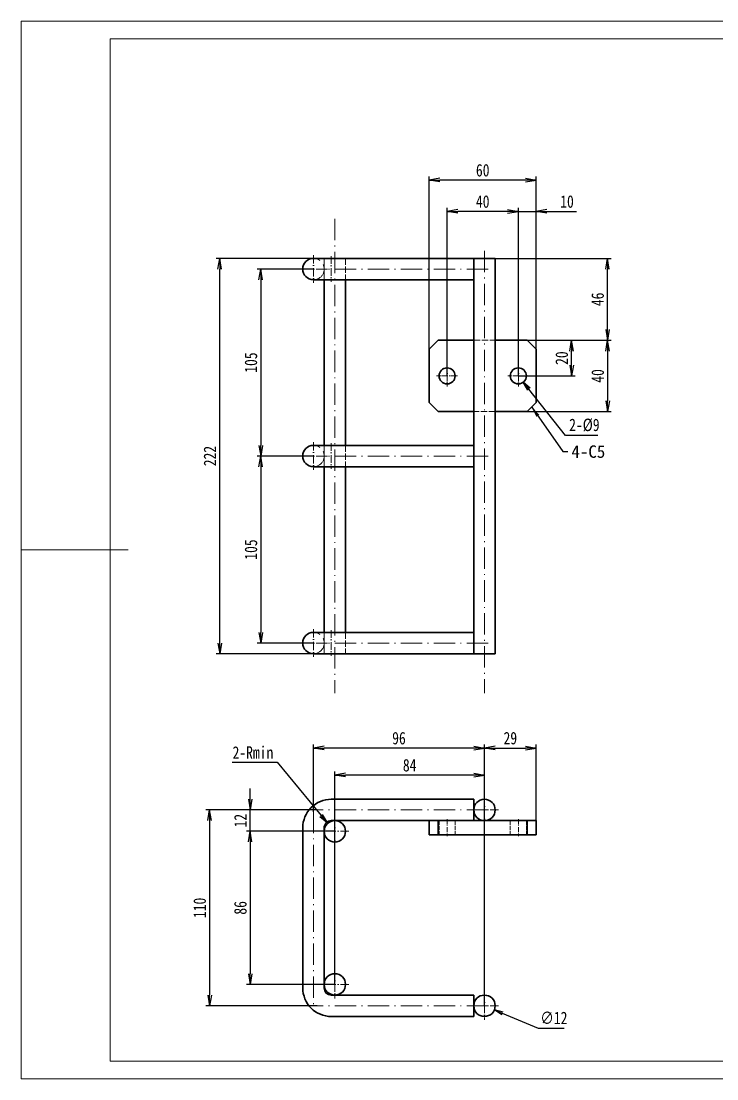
# Model space of a CAD drawing. Header units: millimetres. Extents: x -15766 to 80009, y -9701 to 15159.
# Drawn here: x -5337 to -4946, y 2838 to 3432 of the extents above; entities that cross this region are included whole.
import ezdxf

# ---------------------------------------------------------------- set-up
doc = ezdxf.new("R2010")
doc.units = ezdxf.units.MM
for name, pattern in [('CENTER-HOKUTO_1', [16, 13, -1, 1, -1]), ('DASHDOT', [18.5, 12, -3, 0.5, -3]), ('DASHED', [15, 12, -3]), ('HIDDEN-HOKUTO_1', [2, 1, -1])]:
    doc.linetypes.add(name, pattern=pattern)
doc.layers.get('DEFPOINTS').update_dxf_attribs({"lineweight": 18})
for name, color, linetype, lineweight in [('AM_7', 2, 'CENTER-HOKUTO_1', 18), ('AM_HID', 1, 'HIDDEN-HOKUTO_1', 18), ('AM_VIS', 7, 'Continuous', 18), ('CDRAFT0', 7, 'Continuous', 18), ('title_frame', 7, 'Continuous', 18), ('word_dim', 9, 'Continuous', 18), ('粗实线层_1', 7, 'Continuous', 15)]:
    doc.layers.add(name, color=color, linetype=linetype, lineweight=lineweight)
doc.styles.add('DIM', font='', dxfattribs={"width": 0.8})
doc.styles.get('DIM').set_extended_font_data('NSimSun')
doc.dimstyles.new('1-2', dxfattribs={"dimscale": 2, "dimtxt": 3.5, "dimasz": 3, "dimexe": 1, "dimexo": 0, "dimgap": 1, "dimtad": 1, "dimdsep": 46, "dimtxsty": 'DIM', "dimblk": 'OPEN', "dimcen": 0, "dimdle": 6, "dimclrd": 256, "dimclre": 256, "dimclrt": 3, "dimazin": 2, "dimtfac": 0.707107, "dimtmove": 0, "dimatfit": 3, "dimfxl": 0, "dimfrac": 2, "dimtolj": 1, "dimarcsym": 0})
doc.dimstyles.new('1-2$3', dxfattribs={"dimscale": 2, "dimtxt": 3.5, "dimasz": 2.5, "dimexe": 1, "dimexo": 0.625, "dimgap": 1.2, "dimtad": 1, "dimtih": 1, "dimtoh": 1, "dimdsep": 46, "dimtxsty": 'DIM', "dimblk": 'OPEN', "dimcen": 0, "dimdle": 5, "dimclrd": 256, "dimclre": 256, "dimclrt": 3, "dimazin": 2, "dimtfac": 0.5, "dimtofl": 0, "dimtmove": 0, "dimatfit": 3, "dimfxl": 0, "dimtolj": 1, "dimarcsym": 0})
doc.dimstyles.new('1-2$4', dxfattribs={"dimscale": 2, "dimtxt": 3.5, "dimasz": 2.5, "dimexe": 1, "dimexo": 0.625, "dimgap": 1, "dimtad": 1, "dimtih": 1, "dimtoh": 1, "dimdsep": 46, "dimtxsty": 'DIM', "dimblk": 'OPEN', "dimcen": 0, "dimdle": 5, "dimclrd": 256, "dimclre": 256, "dimclrt": 3, "dimazin": 2, "dimtfac": 0.5, "dimtofl": 0, "dimtmove": 0, "dimatfit": 3, "dimfxl": 0, "dimtolj": 1, "dimarcsym": 0})

# ---------------------------------------------------------------- blocks, each defined once
blk = doc.blocks.new('*X1584')
at = {"layer": 'CDRAFT0'}
for p, q in [((420, 297), (0, 297)), ((0, 297), (0, 0)), ((420, 0), (420, 297)), ((0, 0), (420, 0))]:
    blk.add_line(p, q, dxfattribs=at)
at = {"layer": '粗实线层_1'}
for p, q in [((210, 297), (210, 287)), ((415, 292), (25, 292)), ((25, 292), (25, 5)), ((415, 5), (415, 292)), ((0, 148.5), (30, 148.5)), ((420, 148.5), (410, 148.5)), ((210, 0), (210, 10)), ((25, 5), (415, 5))]:
    blk.add_line(p, q, dxfattribs=at)
blk = doc.blocks.new('_OPEN')
at = {"color": 0, "linetype": 'ByBlock', "lineweight": -2}
for p, q in [((-1, 0.166667), (0, 0)), ((-1, -0.166667), (0, 0)), ((0, 0), (-1, 0))]:
    blk.add_line(p, q, dxfattribs=at)
blk = doc.blocks.new('*D1930')
at = {"layer": 'DEFPOINTS', "color": 0, "transparency": 16777216}
for p in [(-5047.68, 3024.28), (-5047.68, 2983.5), (-5076.68, 2879.5)]:
    blk.add_point(p, dxfattribs=at)
at = {"layer": 'word_dim', "linetype": 'Continuous', "lineweight": -2, "transparency": 16777216}
for p, q in [((-5076.68, 2879.5), (-5076.68, 3026.28)), ((-5070.68, 3024.28), (-5053.68, 3024.28)), ((-5047.68, 2983.5), (-5047.68, 3026.28))]:
    blk.add_line(p, q, dxfattribs=at)
at = {"layer": 'word_dim', "lineweight": -2, "transparency": 16777216, "xscale": 6, "yscale": 6, "zscale": 6, "rotation": 180}
blk.add_blockref('_OPEN', (-5076.68, 3024.28), dxfattribs=at)
at = {"layer": 'word_dim', "lineweight": -2, "transparency": 16777216, "xscale": 6, "yscale": 6, "zscale": 6}
blk.add_blockref('_OPEN', (-5047.68, 3024.28), dxfattribs=at)
at = {"layer": 'word_dim', "color": 3, "transparency": 16777216, "insert": (-5062.18, 3029.78), "char_height": 7, "attachment_point": 5, "style": 'DIM'}
blk.add_mtext('\\A1;29', dxfattribs=at)
blk = doc.blocks.new('*D1931')
at = {"layer": 'DEFPOINTS', "color": 0, "transparency": 16777216}
for p in [(-5160.68, 3009.07), (-5160.68, 2891.5), (-5076.68, 2879.5)]:
    blk.add_point(p, dxfattribs=at)
at = {"layer": 'word_dim', "linetype": 'Continuous', "lineweight": -2, "transparency": 16777216}
for p, q in [((-5160.68, 2891.5), (-5160.68, 3011.07)), ((-5082.68, 3009.07), (-5154.68, 3009.07)), ((-5076.68, 2879.5), (-5076.68, 3011.07))]:
    blk.add_line(p, q, dxfattribs=at)
at = {"layer": 'word_dim', "lineweight": -2, "transparency": 16777216, "xscale": 6, "yscale": 6, "zscale": 6, "rotation": 180}
blk.add_blockref('_OPEN', (-5160.68, 3009.07), dxfattribs=at)
at = {"layer": 'word_dim', "lineweight": -2, "transparency": 16777216, "xscale": 6, "yscale": 6, "zscale": 6}
blk.add_blockref('_OPEN', (-5076.68, 3009.07), dxfattribs=at)
at = {"layer": 'word_dim', "color": 3, "transparency": 16777216, "insert": (-5118.68, 3014.57), "char_height": 7, "attachment_point": 5, "style": 'DIM'}
blk.add_mtext('\\A1;84', dxfattribs=at)
blk = doc.blocks.new('*D1932')
at = {"layer": 'DEFPOINTS', "color": 0, "transparency": 16777216}
for p in [(-5172.68, 3024.28), (-5172.68, 2988.5), (-5076.68, 2879.5)]:
    blk.add_point(p, dxfattribs=at)
at = {"layer": 'word_dim', "linetype": 'Continuous', "lineweight": -2, "transparency": 16777216}
for p, q in [((-5172.68, 2988.5), (-5172.68, 3026.28)), ((-5082.68, 3024.28), (-5166.68, 3024.28)), ((-5076.68, 2879.5), (-5076.68, 3026.28))]:
    blk.add_line(p, q, dxfattribs=at)
at = {"layer": 'word_dim', "lineweight": -2, "transparency": 16777216, "xscale": 6, "yscale": 6, "zscale": 6, "rotation": 180}
blk.add_blockref('_OPEN', (-5172.68, 3024.28), dxfattribs=at)
at = {"layer": 'word_dim', "lineweight": -2, "transparency": 16777216, "xscale": 6, "yscale": 6, "zscale": 6}
blk.add_blockref('_OPEN', (-5076.68, 3024.28), dxfattribs=at)
at = {"layer": 'word_dim', "color": 3, "transparency": 16777216, "insert": (-5124.68, 3029.78), "char_height": 7, "attachment_point": 5, "style": 'DIM'}
blk.add_mtext('\\A1;96', dxfattribs=at)
blk = doc.blocks.new('*D1933')
at = {"layer": 'DEFPOINTS', "color": 0, "transparency": 16777216}
for p in [(-5208.19, 2989.5), (-5170.68, 2989.5), (-5160.68, 2977.5)]:
    blk.add_point(p, dxfattribs=at)
at = {"layer": 'word_dim', "linetype": 'Continuous', "lineweight": -2, "transparency": 16777216}
for p, q in [((-5208.19, 2995.5), (-5208.19, 3001.5)), ((-5170.68, 2989.5), (-5210.19, 2989.5)), ((-5208.19, 2977.5), (-5208.19, 2989.5)), ((-5160.68, 2977.5), (-5210.19, 2977.5)), ((-5208.19, 2971.5), (-5208.19, 2965.5))]:
    blk.add_line(p, q, dxfattribs=at)
at = {"layer": 'word_dim', "lineweight": -2, "transparency": 16777216, "xscale": 6, "yscale": 6, "zscale": 6}
for p, rotation in [((-5208.19, 2989.5), 270), ((-5208.19, 2977.5), 90)]:
    blk.add_blockref('_OPEN', p, dxfattribs=dict(at, rotation=rotation))
at = {"layer": 'word_dim', "color": 3, "transparency": 16777216, "insert": (-5213.69, 2983.5), "char_height": 7, "attachment_point": 5, "rotation": 90, "style": 'DIM'}
blk.add_mtext('\\A1;12', dxfattribs=at)
blk = doc.blocks.new('*D1934')
at = {"layer": 'DEFPOINTS', "color": 0, "transparency": 16777216}
for p in [(-5160.68, 2977.5), (-5208.19, 2891.5), (-5160.68, 2891.5)]:
    blk.add_point(p, dxfattribs=at)
at = {"layer": 'word_dim', "linetype": 'Continuous', "lineweight": -2, "transparency": 16777216}
for p, q in [((-5160.68, 2977.5), (-5210.19, 2977.5)), ((-5208.19, 2971.5), (-5208.19, 2897.5)), ((-5160.68, 2891.5), (-5210.19, 2891.5))]:
    blk.add_line(p, q, dxfattribs=at)
at = {"layer": 'word_dim', "lineweight": -2, "transparency": 16777216, "xscale": 6, "yscale": 6, "zscale": 6}
for p, rotation in [((-5208.19, 2977.5), 90), ((-5208.19, 2891.5), 270)]:
    blk.add_blockref('_OPEN', p, dxfattribs=dict(at, rotation=rotation))
at = {"layer": 'word_dim', "color": 3, "transparency": 16777216, "insert": (-5213.69, 2934.5), "char_height": 7, "attachment_point": 5, "rotation": 90, "style": 'DIM'}
blk.add_mtext('\\A1;86', dxfattribs=at)
blk = doc.blocks.new('*D1935')
at = {"layer": 'DEFPOINTS', "color": 0, "transparency": 16777216}
for p in [(-5172.68, 2989.5), (-5231.01, 2879.5), (-5170.68, 2879.5)]:
    blk.add_point(p, dxfattribs=at)
at = {"layer": 'word_dim', "linetype": 'Continuous', "lineweight": -2, "transparency": 16777216}
for p, q in [((-5172.68, 2989.5), (-5233.01, 2989.5)), ((-5231.01, 2983.5), (-5231.01, 2885.5)), ((-5170.68, 2879.5), (-5233.01, 2879.5))]:
    blk.add_line(p, q, dxfattribs=at)
at = {"layer": 'word_dim', "lineweight": -2, "transparency": 16777216, "xscale": 6, "yscale": 6, "zscale": 6}
for p, rotation in [((-5231.01, 2989.5), 90), ((-5231.01, 2879.5), 270)]:
    blk.add_blockref('_OPEN', p, dxfattribs=dict(at, rotation=rotation))
at = {"layer": 'word_dim', "color": 3, "transparency": 16777216, "insert": (-5236.51, 2934.5), "char_height": 7, "attachment_point": 5, "rotation": 90, "style": 'DIM'}
blk.add_mtext('\\A1;110', dxfattribs=at)
blk = doc.blocks.new('*D1936')
at = {"layer": 'DEFPOINTS', "color": 0, "transparency": 16777216}
for p in [(-5082.22, 2881.82), (-5071.15, 2877.18)]:
    blk.add_point(p, dxfattribs=at)
at = {"layer": 'word_dim', "linetype": 'Continuous', "lineweight": -2, "transparency": 16777216}
for p, q in [((-5046.43, 2866.8), (-5066.54, 2875.24)), ((-5032.05, 2866.8), (-5046.43, 2866.8))]:
    blk.add_line(p, q, dxfattribs=at)
at = {"layer": 'word_dim', "lineweight": -2, "transparency": 16777216, "xscale": 5, "yscale": 5, "zscale": 5, "rotation": 157.232313464947}
blk.add_blockref('_OPEN', (-5071.15, 2877.18), dxfattribs=at)
at = {"layer": 'word_dim', "color": 3, "transparency": 16777216, "insert": (-5037.74, 2872.7), "char_height": 7, "attachment_point": 5, "style": 'DIM'}
blk.add_mtext('\\A1;∅12', dxfattribs=at)
blk = doc.blocks.new('*D1937')
at = {"layer": 'DEFPOINTS', "color": 0, "transparency": 16777216}
for p in [(-5165.23, 2982.58), (-5162.68, 2979.5)]:
    blk.add_point(p, dxfattribs=at)
at = {"layer": 'word_dim', "linetype": 'Continuous', "lineweight": -2, "transparency": 16777216}
for p, q in [((-5218.28, 3016.24), (-5192.98, 3016.24)), ((-5192.98, 3016.24), (-5168.41, 2986.44))]:
    blk.add_line(p, q, dxfattribs=at)
at = {"layer": 'word_dim', "lineweight": -2, "transparency": 16777216, "xscale": 5, "yscale": 5, "zscale": 5, "rotation": 309.5009772868598}
blk.add_blockref('_OPEN', (-5165.23, 2982.58), dxfattribs=at)
at = {"layer": 'word_dim', "color": 3, "transparency": 16777216, "insert": (-5206.66, 3021.74), "char_height": 7, "attachment_point": 5, "style": 'DIM'}
blk.add_mtext('\\A1;2-Rmin', dxfattribs=at)
blk = doc.blocks.new('*D1938')
at = {"layer": 'DEFPOINTS', "color": 0, "transparency": 16777216}
for p in [(-5070.68, 3299.24), (-5007.64, 3299.24), (-5052.68, 3253.24)]:
    blk.add_point(p, dxfattribs=at)
at = {"layer": 'word_dim', "linetype": 'Continuous', "lineweight": -2, "transparency": 16777216}
for p, q in [((-5070.68, 3299.24), (-5005.64, 3299.24)), ((-5007.64, 3259.24), (-5007.64, 3293.24)), ((-5052.68, 3253.24), (-5005.64, 3253.24))]:
    blk.add_line(p, q, dxfattribs=at)
at = {"layer": 'word_dim', "lineweight": -2, "transparency": 16777216, "xscale": 6, "yscale": 6, "zscale": 6}
for p, rotation in [((-5007.64, 3299.24), 90), ((-5007.64, 3253.24), 270)]:
    blk.add_blockref('_OPEN', p, dxfattribs=dict(at, rotation=rotation))
at = {"layer": 'word_dim', "color": 3, "transparency": 16777216, "insert": (-5013.14, 3276.24), "char_height": 7, "attachment_point": 5, "rotation": 90, "style": 'DIM'}
blk.add_mtext('\\A1;46', dxfattribs=at)
blk = doc.blocks.new('*D1939')
at = {"layer": 'DEFPOINTS', "color": 0, "transparency": 16777216}
for p in [(-5052.68, 3253.24), (-5027.8, 3253.24), (-5057.68, 3233.24)]:
    blk.add_point(p, dxfattribs=at)
at = {"layer": 'word_dim', "linetype": 'Continuous', "lineweight": -2, "transparency": 16777216}
for p, q in [((-5052.68, 3253.24), (-5025.8, 3253.24)), ((-5027.8, 3239.24), (-5027.8, 3247.24)), ((-5057.68, 3233.24), (-5025.8, 3233.24))]:
    blk.add_line(p, q, dxfattribs=at)
at = {"layer": 'word_dim', "lineweight": -2, "transparency": 16777216, "xscale": 6, "yscale": 6, "zscale": 6}
for p, rotation in [((-5027.8, 3253.24), 90), ((-5027.8, 3233.24), 270)]:
    blk.add_blockref('_OPEN', p, dxfattribs=dict(at, rotation=rotation))
at = {"layer": 'word_dim', "color": 3, "transparency": 16777216, "insert": (-5033.3, 3243.24), "char_height": 7, "attachment_point": 5, "rotation": 90, "style": 'DIM'}
blk.add_mtext('\\A1;20', dxfattribs=at)
blk = doc.blocks.new('*D1940')
at = {"layer": 'DEFPOINTS', "color": 0, "transparency": 16777216}
for p in [(-5052.68, 3253.24), (-5052.68, 3213.24), (-5007.6, 3213.24)]:
    blk.add_point(p, dxfattribs=at)
at = {"layer": 'word_dim', "linetype": 'Continuous', "lineweight": -2, "transparency": 16777216}
for p, q in [((-5052.68, 3253.24), (-5005.6, 3253.24)), ((-5007.6, 3247.24), (-5007.6, 3219.24)), ((-5052.68, 3213.24), (-5005.6, 3213.24))]:
    blk.add_line(p, q, dxfattribs=at)
at = {"layer": 'word_dim', "lineweight": -2, "transparency": 16777216, "xscale": 6, "yscale": 6, "zscale": 6}
for p, rotation in [((-5007.6, 3253.24), 90), ((-5007.6, 3213.24), 270)]:
    blk.add_blockref('_OPEN', p, dxfattribs=dict(at, rotation=rotation))
at = {"layer": 'word_dim', "color": 3, "transparency": 16777216, "insert": (-5013.1, 3233.24), "char_height": 7, "attachment_point": 5, "rotation": 90, "style": 'DIM'}
blk.add_mtext('\\A1;40', dxfattribs=at)
blk = doc.blocks.new('*D1941')
at = {"layer": 'DEFPOINTS', "color": 0, "transparency": 16777216}
for p in [(-5047.68, 3325.64), (-5047.68, 3248.24), (-5057.68, 3233.24)]:
    blk.add_point(p, dxfattribs=at)
at = {"layer": 'word_dim', "linetype": 'Continuous', "lineweight": -2, "transparency": 16777216}
for p, q in [((-5057.68, 3233.24), (-5057.68, 3327.64)), ((-5047.68, 3248.24), (-5047.68, 3327.64)), ((-5063.68, 3325.64), (-5069.68, 3325.64)), ((-5057.68, 3325.64), (-5047.68, 3325.64)), ((-5041.68, 3325.64), (-5025.03, 3325.64))]:
    blk.add_line(p, q, dxfattribs=at)
at = {"layer": 'word_dim', "lineweight": -2, "transparency": 16777216, "xscale": 6, "yscale": 6, "zscale": 6}
blk.add_blockref('_OPEN', (-5057.68, 3325.64), dxfattribs=at)
at = {"layer": 'word_dim', "lineweight": -2, "transparency": 16777216, "xscale": 6, "yscale": 6, "zscale": 6, "rotation": 180}
blk.add_blockref('_OPEN', (-5047.68, 3325.64), dxfattribs=at)
at = {"layer": 'word_dim', "color": 3, "transparency": 16777216, "insert": (-5030.36, 3331.14), "char_height": 7, "attachment_point": 5, "style": 'DIM'}
blk.add_mtext('\\A1;10', dxfattribs=at)
blk = doc.blocks.new('*D1942')
at = {"layer": 'DEFPOINTS', "color": 0, "transparency": 16777216}
for p in [(-5097.68, 3325.64), (-5097.68, 3233.24), (-5057.68, 3233.24)]:
    blk.add_point(p, dxfattribs=at)
at = {"layer": 'word_dim', "linetype": 'Continuous', "lineweight": -2, "transparency": 16777216}
for p, q in [((-5097.68, 3233.24), (-5097.68, 3327.64)), ((-5057.68, 3233.24), (-5057.68, 3327.64)), ((-5063.68, 3325.64), (-5091.68, 3325.64))]:
    blk.add_line(p, q, dxfattribs=at)
at = {"layer": 'word_dim', "lineweight": -2, "transparency": 16777216, "xscale": 6, "yscale": 6, "zscale": 6, "rotation": 180}
blk.add_blockref('_OPEN', (-5097.68, 3325.64), dxfattribs=at)
at = {"layer": 'word_dim', "lineweight": -2, "transparency": 16777216, "xscale": 6, "yscale": 6, "zscale": 6}
blk.add_blockref('_OPEN', (-5057.68, 3325.64), dxfattribs=at)
at = {"layer": 'word_dim', "color": 3, "transparency": 16777216, "insert": (-5077.68, 3331.14), "char_height": 7, "attachment_point": 5, "style": 'DIM'}
blk.add_mtext('\\A1;40', dxfattribs=at)
blk = doc.blocks.new('*D1943')
at = {"layer": 'DEFPOINTS', "color": 0, "transparency": 16777216}
for p in [(-5107.68, 3343.23), (-5107.68, 3248.24), (-5047.68, 3248.24)]:
    blk.add_point(p, dxfattribs=at)
at = {"layer": 'word_dim', "linetype": 'Continuous', "lineweight": -2, "transparency": 16777216}
for p, q in [((-5107.68, 3248.24), (-5107.68, 3345.23)), ((-5047.68, 3248.24), (-5047.68, 3345.23)), ((-5053.68, 3343.23), (-5101.68, 3343.23))]:
    blk.add_line(p, q, dxfattribs=at)
at = {"layer": 'word_dim', "lineweight": -2, "transparency": 16777216, "xscale": 6, "yscale": 6, "zscale": 6, "rotation": 180}
blk.add_blockref('_OPEN', (-5107.68, 3343.23), dxfattribs=at)
at = {"layer": 'word_dim', "lineweight": -2, "transparency": 16777216, "xscale": 6, "yscale": 6, "zscale": 6}
blk.add_blockref('_OPEN', (-5047.68, 3343.23), dxfattribs=at)
at = {"layer": 'word_dim', "color": 3, "transparency": 16777216, "insert": (-5077.68, 3348.73), "char_height": 7, "attachment_point": 5, "style": 'DIM'}
blk.add_mtext('\\A1;60', dxfattribs=at)
blk = doc.blocks.new('*D1944')
at = {"layer": 'DEFPOINTS', "color": 0, "transparency": 16777216}
for p in [(-5060.48, 3236.76), (-5054.89, 3229.71)]:
    blk.add_point(p, dxfattribs=at)
at = {"layer": 'word_dim', "linetype": 'Continuous', "lineweight": -2, "transparency": 16777216}
for p, q in [((-5031.12, 3199.71), (-5051.78, 3225.79)), ((-5013.07, 3199.71), (-5031.12, 3199.71))]:
    blk.add_line(p, q, dxfattribs=at)
at = {"layer": 'word_dim', "lineweight": -2, "transparency": 16777216, "xscale": 5, "yscale": 5, "zscale": 5, "rotation": 128.3922443144036}
blk.add_blockref('_OPEN', (-5054.89, 3229.71), dxfattribs=at)
at = {"layer": 'word_dim', "color": 3, "transparency": 16777216, "insert": (-5020.62, 3205.61), "char_height": 7, "attachment_point": 5, "style": 'DIM'}
blk.add_mtext('\\A1;2-%%c9', dxfattribs=at)
blk = doc.blocks.new('*D1945')
at = {"layer": 'DEFPOINTS', "color": 0, "transparency": 16777216}
for p in [(-5172.68, 3293.24), (-5202.26, 3188.24), (-5172.68, 3188.24)]:
    blk.add_point(p, dxfattribs=at)
at = {"layer": 'word_dim', "linetype": 'Continuous', "lineweight": -2, "transparency": 16777216}
for p, q in [((-5172.68, 3293.24), (-5204.26, 3293.24)), ((-5202.26, 3287.24), (-5202.26, 3194.24)), ((-5172.68, 3188.24), (-5204.26, 3188.24))]:
    blk.add_line(p, q, dxfattribs=at)
at = {"layer": 'word_dim', "lineweight": -2, "transparency": 16777216, "xscale": 6, "yscale": 6, "zscale": 6}
for p, rotation in [((-5202.26, 3293.24), 90), ((-5202.26, 3188.24), 270)]:
    blk.add_blockref('_OPEN', p, dxfattribs=dict(at, rotation=rotation))
at = {"layer": 'word_dim', "color": 3, "transparency": 16777216, "insert": (-5207.76, 3240.74), "char_height": 7, "attachment_point": 5, "rotation": 90, "style": 'DIM'}
blk.add_mtext('\\A1;105', dxfattribs=at)
blk = doc.blocks.new('*D1946')
at = {"layer": 'DEFPOINTS', "color": 0, "transparency": 16777216}
for p in [(-5172.68, 3188.24), (-5202.26, 3083.24), (-5172.68, 3083.24)]:
    blk.add_point(p, dxfattribs=at)
at = {"layer": 'word_dim', "linetype": 'Continuous', "lineweight": -2, "transparency": 16777216}
for p, q in [((-5172.68, 3188.24), (-5204.26, 3188.24)), ((-5202.26, 3182.24), (-5202.26, 3089.24)), ((-5172.68, 3083.24), (-5204.26, 3083.24))]:
    blk.add_line(p, q, dxfattribs=at)
at = {"layer": 'word_dim', "lineweight": -2, "transparency": 16777216, "xscale": 6, "yscale": 6, "zscale": 6}
for p, rotation in [((-5202.26, 3188.24), 90), ((-5202.26, 3083.24), 270)]:
    blk.add_blockref('_OPEN', p, dxfattribs=dict(at, rotation=rotation))
at = {"layer": 'word_dim', "color": 3, "transparency": 16777216, "insert": (-5207.76, 3135.74), "char_height": 7, "attachment_point": 5, "rotation": 90, "style": 'DIM'}
blk.add_mtext('\\A1;105', dxfattribs=at)
blk = doc.blocks.new('*D1947')
at = {"layer": 'DEFPOINTS', "color": 0, "transparency": 16777216}
for p in [(-5225.32, 3299.24), (-5172.68, 3299.24), (-5172.68, 3077.24)]:
    blk.add_point(p, dxfattribs=at)
at = {"layer": 'word_dim', "linetype": 'Continuous', "lineweight": -2, "transparency": 16777216}
for p, q in [((-5172.68, 3299.24), (-5227.32, 3299.24)), ((-5225.32, 3083.24), (-5225.32, 3293.24)), ((-5172.68, 3077.24), (-5227.32, 3077.24))]:
    blk.add_line(p, q, dxfattribs=at)
at = {"layer": 'word_dim', "lineweight": -2, "transparency": 16777216, "xscale": 6, "yscale": 6, "zscale": 6}
for p, rotation in [((-5225.32, 3299.24), 90), ((-5225.32, 3077.24), 270)]:
    blk.add_blockref('_OPEN', p, dxfattribs=dict(at, rotation=rotation))
at = {"layer": 'word_dim', "color": 3, "transparency": 16777216, "insert": (-5230.82, 3188.24), "char_height": 7, "attachment_point": 5, "rotation": 90, "style": 'DIM'}
blk.add_mtext('\\A1;222', dxfattribs=at)

msp = doc.modelspace()

# ---------------------------------------------------------------- linework, layer by layer
at = {"layer": 'AM_7', "color": 2, "linetype": 'DASHDOT', "lineweight": 13}
for p, q in [((-5160.68395, 3321.43632), (-5160.68395, 3055.03592)), ((-5076.68395, 3303.45885), (-5076.68395, 3055.03592)), ((-5074.68395, 3293.23636), (-5170.68395, 3293.23636)), ((-5074.68395, 3188.23636), (-5170.68395, 3188.23636)), ((-5074.68395, 3083.23636), (-5170.68395, 3083.23636)), ((-5172.68395, 2988.49717), (-5172.68395, 2880.49668)), ((-5074.68395, 2989.49717), (-5170.68395, 2989.49717)), ((-5074.68395, 2879.49717), (-5170.68395, 2879.49717))]:
    msp.add_line(p, q, dxfattribs=at)
at = {"layer": 'AM_7', "color": 2, "linetype": 'DASHDOT', "lineweight": 13, "ltscale": 0.390002}
for p, q in [((-5172.68395, 3301.03641), (-5172.68395, 3285.43632)), ((-5172.68395, 3196.03641), (-5172.68395, 3180.43632)), ((-5172.68395, 3091.03641), (-5172.68395, 3075.43632)), ((-5076.68395, 2997.29722), (-5076.68395, 2981.69712)), ((-5160.68395, 2985.29722), (-5160.68395, 2969.69712)), ((-5160.68395, 2899.29722), (-5160.68395, 2883.69712)), ((-5076.68395, 2887.29722), (-5076.68395, 2871.69712))]:
    msp.add_line(p, q, dxfattribs=at)
at = {"layer": 'AM_7', "color": 2, "linetype": 'DASHDOT', "lineweight": 13, "ltscale": 0.36001}
for p, q in [((-5162.68395, 3300.43632), (-5162.68395, 3286.03592)), ((-5162.68395, 3195.43632), (-5162.68395, 3181.03592)), ((-5162.68395, 3090.43632), (-5162.68395, 3076.03592))]:
    msp.add_line(p, q, dxfattribs=at)
at = {"layer": 'AM_7', "color": 2, "linetype": 'DASHDOT', "lineweight": 13, "ltscale": 0.390039}
for p, q in [((-5164.88317, 3293.23636), (-5180.48474, 3293.23636)), ((-5164.88317, 3188.23636), (-5180.48474, 3188.23636)), ((-5164.88317, 3083.23636), (-5180.48474, 3083.23636)), ((-5068.88317, 2989.49717), (-5084.48474, 2989.49717)), ((-5152.88317, 2977.49717), (-5168.48474, 2977.49717)), ((-5152.88317, 2891.49717), (-5168.48474, 2891.49717)), ((-5068.88317, 2879.49717), (-5084.48474, 2879.49717))]:
    msp.add_line(p, q, dxfattribs=at)
at = {"layer": 'AM_7', "color": 2, "linetype": 'DASHDOT', "lineweight": 13, "ltscale": 0.292505}
for p, q in [((-5097.68395, 3239.08646), (-5097.68395, 3227.38627)), ((-5057.68395, 3239.08646), (-5057.68395, 3227.38627))]:
    msp.add_line(p, q, dxfattribs=at)
at = {"layer": 'AM_7', "color": 2, "linetype": 'DASHDOT', "lineweight": 13, "ltscale": 0.29248}
for p, q in [((-5091.83434, 3233.23636), (-5103.53356, 3233.23636)), ((-5051.83434, 3233.23636), (-5063.53356, 3233.23636))]:
    msp.add_line(p, q, dxfattribs=at)
at = {"layer": 'AM_7', "color": 2, "linetype": 'DASHDOT', "lineweight": 13, "ltscale": 0.240015}
for p, q in [((-5097.68395, 2984.29722), (-5097.68395, 2974.69664)), ((-5057.68395, 2984.29722), (-5057.68395, 2974.69664))]:
    msp.add_line(p, q, dxfattribs=at)
at = {"layer": 'AM_HID', "color": 1, "linetype": 'DASHED', "lineweight": 13, "ltscale": 0.25}
for p, q in [((-5162.68395, 3299.23636), (-5172.68395, 3299.23636)), ((-5162.68395, 3194.23636), (-5172.68395, 3194.23636)), ((-5162.68395, 3089.23636), (-5172.68395, 3089.23636))]:
    msp.add_line(p, q, dxfattribs=at)
at = {"layer": 'AM_HID', "color": 1, "linetype": 'DASHED', "lineweight": 13, "ltscale": 0.15}
for p, q in [((-5166.68395, 3299.23636), (-5160.68395, 3299.23636)), ((-5160.68395, 3299.23636), (-5154.68395, 3299.23636))]:
    msp.add_line(p, q, dxfattribs=at)
at = {"layer": 'AM_HID', "color": 1, "linetype": 'DASHED', "lineweight": 13, "ltscale": 0.3}
for p, q in [((-5166.68395, 3299.23636), (-5166.68395, 3287.23636)), ((-5154.68395, 3299.23636), (-5154.68395, 3287.23636)), ((-5154.68395, 3299.23636), (-5154.68395, 3287.23636)), ((-5082.68395, 3253.23636), (-5070.68395, 3253.23636)), ((-5070.68395, 3213.23636), (-5082.68395, 3213.23636)), ((-5166.68395, 3194.23636), (-5166.68395, 3182.23636)), ((-5154.68395, 3194.23636), (-5154.68395, 3182.23636)), ((-5154.68395, 3194.23636), (-5154.68395, 3182.23636)), ((-5166.68395, 3089.23636), (-5166.68395, 3077.23636)), ((-5154.68395, 3089.23636), (-5154.68395, 3077.23636)), ((-5154.68395, 3089.23636), (-5154.68395, 3077.23636))]:
    msp.add_line(p, q, dxfattribs=at)
at = {"layer": 'AM_HID', "color": 1, "linetype": 'DASHED', "lineweight": 13}
for p, q in [((-5166.68395, 3299.23636), (-5166.68395, 3077.23636)), ((-5082.68395, 3299.23636), (-5162.68395, 3299.23636)), ((-5082.68395, 3299.23636), (-5082.68395, 3077.23636)), ((-5070.68395, 3253.23636), (-5070.68395, 3213.23636)), ((-5082.68395, 3194.23636), (-5162.68395, 3194.23636)), ((-5082.68395, 3089.23636), (-5162.68395, 3089.23636)), ((-5082.68395, 2995.49717), (-5162.68395, 2995.49717)), ((-5082.68395, 2995.49717), (-5162.68395, 2995.49717)), ((-5082.68395, 2983.49717), (-5107.68395, 2983.49717)), ((-5082.68395, 2983.49717), (-5107.68395, 2983.49717)), ((-5178.68395, 2979.49717), (-5178.68395, 2889.49717)), ((-5178.68395, 2979.49717), (-5178.68395, 2889.49717)), ((-5082.68395, 2885.49717), (-5160.68395, 2885.49717)), ((-5082.68395, 2885.49717), (-5160.68395, 2885.49717))]:
    msp.add_line(p, q, dxfattribs=at)
at = {"layer": 'AM_HID', "color": 1, "linetype": 'DASHED', "lineweight": 13, "ltscale": 0.1}
for p, q in [((-5162.68395, 3287.23636), (-5166.68395, 3287.23636)), ((-5162.68395, 3182.23636), (-5166.68395, 3182.23636))]:
    msp.add_line(p, q, dxfattribs=at)
at = {"layer": 'AM_HID', "color": 1, "linetype": 'DASHED', "lineweight": 13, "ltscale": 0.2}
for p, q in [((-5154.68395, 3287.23636), (-5162.68395, 3287.23636)), ((-5154.68395, 3182.23636), (-5162.68395, 3182.23636)), ((-5102.68395, 2975.49717), (-5102.68395, 2983.49717)), ((-5102.18395, 2983.49717), (-5102.18395, 2975.49717)), ((-5093.18395, 2983.49717), (-5093.18395, 2975.49717)), ((-5062.18395, 2983.49717), (-5062.18395, 2975.49717)), ((-5053.18395, 2983.49717), (-5053.18395, 2975.49717)), ((-5052.68395, 2975.49717), (-5052.68395, 2983.49717))]:
    msp.add_line(p, q, dxfattribs=at)
at = {"layer": 'AM_HID', "color": 1, "linetype": 'DASHED', "lineweight": 13, "ltscale": 0.001074}
for p, q in [((-5160.68395, 2983.49717), (-5160.72692, 2983.49717)), ((-5160.64099, 2983.49717), (-5160.68395, 2983.49717))]:
    msp.add_line(p, q, dxfattribs=at)
at = {"layer": 'AM_HID', "color": 1, "linetype": 'DASHED', "lineweight": 13, "ltscale": 0.00078125}
for p, q in [((-5160.68395, 2983.49717), (-5160.7152, 2983.49717)), ((-5160.6527, 2983.49717), (-5160.68395, 2983.49717))]:
    msp.add_line(p, q, dxfattribs=at)
at = {"layer": 'AM_HID', "color": 1, "linetype": 'DASHED', "lineweight": 13, "ltscale": 0.001068}
for p, q in [((-5166.68395, 2977.5399), (-5166.68395, 2977.49717)), ((-5166.68395, 2891.5399), (-5166.68395, 2891.49717))]:
    msp.add_line(p, q, dxfattribs=at)
at = {"layer": 'AM_HID', "color": 1, "linetype": 'DASHED', "lineweight": 13, "ltscale": 0.000762939}
for p, q in [((-5166.68395, 2977.52769), (-5166.68395, 2977.49717)), ((-5166.68395, 2977.49717), (-5166.68395, 2977.46665)), ((-5166.68395, 2891.52769), (-5166.68395, 2891.49717)), ((-5166.68395, 2891.49717), (-5166.68395, 2891.46665))]:
    msp.add_line(p, q, dxfattribs=at)
at = {"layer": 'AM_HID', "color": 1, "linetype": 'DASHED', "lineweight": 13, "ltscale": 0.001062}
for p, q in [((-5166.68395, 2977.49717), (-5166.68395, 2977.45469)), ((-5166.68395, 2891.49717), (-5166.68395, 2891.45469))]:
    msp.add_line(p, q, dxfattribs=at)
at = {"layer": 'AM_HID', "color": 1, "linetype": 'DASHED', "lineweight": 13, "ltscale": 0.05}
msp.add_line((-5160.68395, 2885.49717), (-5162.68395, 2885.49717), dxfattribs=at)
msp.add_line((-5160.68395, 2885.49717), (-5162.68395, 2885.49717), dxfattribs=at)
at = {"layer": 'AM_HID', "color": 1, "linetype": 'DASHED', "lineweight": 13}
for centre, radius, start, end in [((-5172.68395, 3293.23636), 6, 269.9999975, 90.0000025), ((-5172.68395, 3188.23636), 6, 269.9999975, 90.0000025), ((-5172.68395, 3083.23636), 6, 269.9999975, 90.0000025), ((-5162.68395, 2979.49717), 16, 90.0000025, 180.00000501), ((-5162.68395, 2979.49717), 16, 90.0000025, 180.00000501), ((-5162.68395, 2889.49717), 4, 180.00000501, 269.9999975), ((-5162.68395, 2889.49717), 4, 180.00000501, 269.9999975)]:
    msp.add_arc(centre, radius, start, end, dxfattribs=at)
at = {"layer": 'AM_VIS', "color": 7, "lineweight": 35, "ltscale": 0.25}
for p, q in [((-5172.68395, 3299.23636), (-5162.68395, 3299.23636)), ((-5172.68395, 3287.23636), (-5162.68395, 3287.23636)), ((-5172.68395, 3194.23636), (-5162.68395, 3194.23636)), ((-5172.68395, 3182.23636), (-5162.68395, 3182.23636)), ((-5172.68395, 3089.23636), (-5162.68395, 3089.23636)), ((-5172.68395, 3077.23636), (-5162.68395, 3077.23636)), ((-5162.68395, 3077.23636), (-5172.68395, 3077.23636))]:
    msp.add_line(p, q, dxfattribs=at)
at = {"layer": 'AM_VIS', "color": 7, "lineweight": 35}
for p, q in [((-5082.68395, 3299.23636), (-5162.68395, 3299.23636)), ((-5082.68395, 3299.23636), (-5082.68395, 3077.23636)), ((-5070.68395, 3299.23636), (-5070.68395, 3253.23636)), ((-5070.68395, 3299.23636), (-5070.68395, 3077.23636)), ((-5166.68395, 3287.23636), (-5166.68395, 3194.23636)), ((-5082.68395, 3287.23636), (-5162.68395, 3287.23636)), ((-5154.68395, 3287.23636), (-5154.68395, 3194.23636)), ((-5154.68395, 3287.23636), (-5154.68395, 3194.23636)), ((-5082.68395, 3287.23636), (-5154.68395, 3287.23636)), ((-5102.68395, 3253.23636), (-5082.68395, 3253.23636)), ((-5107.68395, 3248.23636), (-5107.68395, 3218.23636)), ((-5047.68395, 3218.23636), (-5047.68395, 3248.23636)), ((-5082.68395, 3213.23636), (-5102.68395, 3213.23636)), ((-5070.68395, 3213.23636), (-5070.68395, 3077.23636)), ((-5082.68395, 3194.23636), (-5162.68395, 3194.23636)), ((-5166.68395, 3182.23636), (-5166.68395, 3089.23636)), ((-5082.68395, 3182.23636), (-5162.68395, 3182.23636)), ((-5154.68395, 3182.23636), (-5154.68395, 3089.23636)), ((-5154.68395, 3182.23636), (-5154.68395, 3089.23636)), ((-5082.68395, 3182.23636), (-5154.68395, 3182.23636)), ((-5082.68395, 3089.23636), (-5162.68395, 3089.23636)), ((-5082.68395, 3077.23636), (-5162.68395, 3077.23636)), ((-5082.68395, 3077.23636), (-5162.68395, 3077.23636)), ((-5082.68395, 2995.49717), (-5162.68395, 2995.49717)), ((-5082.68395, 2983.49717), (-5160.68395, 2983.49717)), ((-5107.68395, 2983.49717), (-5160.6527, 2983.49717)), ((-5107.68395, 2983.49717), (-5160.64099, 2983.49717)), ((-5102.68395, 2983.49717), (-5052.68395, 2983.49717)), ((-5178.68395, 2979.49717), (-5178.68395, 2889.49717)), ((-5166.68395, 2977.49717), (-5166.68395, 2891.49717)), ((-5166.68395, 2977.46665), (-5166.68395, 2891.52769)), ((-5166.68395, 2977.45469), (-5166.68395, 2891.5399)), ((-5102.68395, 2975.49717), (-5052.68395, 2975.49717)), ((-5082.68395, 2885.49717), (-5160.68395, 2885.49717)), ((-5082.68395, 2873.49717), (-5162.68395, 2873.49717)), ((-5082.68395, 2873.49717), (-5162.68395, 2873.49717)), ((-5082.68395, 2873.49717), (-5162.68395, 2873.49717))]:
    msp.add_line(p, q, dxfattribs=at)
at = {"layer": 'AM_VIS', "color": 7, "lineweight": 35, "ltscale": 0.15}
for p, q in [((-5082.68395, 3299.23636), (-5076.68395, 3299.23636)), ((-5082.68395, 3299.23636), (-5082.68395, 3293.23636)), ((-5076.68395, 3299.23636), (-5070.68395, 3299.23636)), ((-5082.68395, 3293.23636), (-5082.68395, 3287.23636)), ((-5166.68395, 3287.23636), (-5172.68395, 3287.23636)), ((-5082.68395, 3194.23636), (-5082.68395, 3188.23636)), ((-5082.68395, 3188.23636), (-5082.68395, 3182.23636)), ((-5166.68395, 3182.23636), (-5172.68395, 3182.23636)), ((-5082.68395, 3089.23636), (-5082.68395, 3083.23636)), ((-5082.68395, 3083.23636), (-5082.68395, 3077.23636)), ((-5166.68395, 3077.23636), (-5160.68395, 3077.23636)), ((-5160.68395, 3077.23636), (-5154.68395, 3077.23636)), ((-5082.68395, 3077.23636), (-5076.68395, 3077.23636)), ((-5076.68395, 3077.23636), (-5070.68395, 3077.23636)), ((-5082.68395, 2995.49717), (-5082.68395, 2989.49717)), ((-5082.68395, 2989.49717), (-5082.68395, 2983.49717)), ((-5082.68395, 2885.49717), (-5082.68395, 2879.49717)), ((-5082.68395, 2879.49717), (-5082.68395, 2873.49717))]:
    msp.add_line(p, q, dxfattribs=at)
at = {"layer": 'AM_VIS', "color": 7, "lineweight": 35, "ltscale": 0.176777}
for p, q in [((-5107.68395, 3248.23636), (-5102.68395, 3253.23636)), ((-5052.68395, 3253.23636), (-5047.68395, 3248.23636)), ((-5107.68395, 3218.23636), (-5102.68395, 3213.23636)), ((-5047.68395, 3218.23636), (-5052.68395, 3213.23636))]:
    msp.add_line(p, q, dxfattribs=at)
at = {"layer": 'AM_VIS', "color": 7, "lineweight": 35, "ltscale": 0.45}
for p, q in [((-5070.68395, 3253.23636), (-5052.68395, 3253.23636)), ((-5052.68395, 3213.23636), (-5070.68395, 3213.23636))]:
    msp.add_line(p, q, dxfattribs=at)
at = {"layer": 'AM_VIS', "color": 7, "lineweight": 35, "ltscale": 0.048926}
msp.add_line((-5160.72692, 2983.49717), (-5162.68395, 2983.49717), dxfattribs=at)
at = {"layer": 'AM_VIS', "color": 7, "lineweight": 35, "ltscale": 0.049219}
msp.add_line((-5160.7152, 2983.49717), (-5162.68395, 2983.49717), dxfattribs=at)
at = {"layer": 'AM_VIS', "color": 7, "lineweight": 35, "ltscale": 0.05}
for p, q in [((-5160.68395, 2983.49717), (-5162.68395, 2983.49717)), ((-5166.68395, 2979.49717), (-5166.68395, 2977.49717)), ((-5166.68395, 2891.49717), (-5166.68395, 2889.49717)), ((-5160.68395, 2885.49717), (-5162.68395, 2885.49717))]:
    msp.add_line(p, q, dxfattribs=at)
at = {"layer": 'AM_VIS', "color": 7, "lineweight": 35, "ltscale": 0.2}
for p, q in [((-5107.68395, 2975.49717), (-5107.68395, 2983.49717)), ((-5102.68395, 2975.49717), (-5102.68395, 2983.49717)), ((-5052.68395, 2975.49717), (-5052.68395, 2983.49717)), ((-5047.68395, 2975.49717), (-5047.68395, 2983.49717))]:
    msp.add_line(p, q, dxfattribs=at)
at = {"layer": 'AM_VIS', "color": 7, "lineweight": 35, "ltscale": 0.125}
for p, q in [((-5107.68395, 2983.49717), (-5102.68395, 2983.49717)), ((-5052.68395, 2983.49717), (-5047.68395, 2983.49717)), ((-5107.68395, 2975.49717), (-5102.68395, 2975.49717)), ((-5052.68395, 2975.49717), (-5047.68395, 2975.49717))]:
    msp.add_line(p, q, dxfattribs=at)
at = {"layer": 'AM_VIS', "color": 7, "lineweight": 35, "ltscale": 0.048932}
msp.add_line((-5166.68395, 2979.49717), (-5166.68395, 2977.5399), dxfattribs=at)
at = {"layer": 'AM_VIS', "color": 7, "lineweight": 35, "ltscale": 0.049237}
for p, q in [((-5166.68395, 2979.49717), (-5166.68395, 2977.52769)), ((-5166.68395, 2891.46665), (-5166.68395, 2889.49717))]:
    msp.add_line(p, q, dxfattribs=at)
at = {"layer": 'AM_VIS', "color": 7, "lineweight": 35, "ltscale": 0.048938}
msp.add_line((-5166.68395, 2891.45469), (-5166.68395, 2889.49717), dxfattribs=at)
at = {"layer": 'AM_VIS', "color": 7, "lineweight": 35}
for centre, radius in [((-5097.68395, 3233.23636), 4.5), ((-5057.68395, 3233.23636), 4.5), ((-5076.68395, 2989.49717), 6), ((-5160.68395, 2977.49717), 6), ((-5160.68395, 2891.49717), 6), ((-5076.68395, 2879.49717), 6)]:
    msp.add_circle(centre, radius, dxfattribs=at)
for centre, radius, start, end in [((-5172.68395, 3293.23636), 6, 90.0000025, 269.9999975), ((-5172.68395, 3188.23636), 6, 90.0000025, 269.9999975), ((-5172.68395, 3083.23636), 6, 90.0000025, 269.9999975), ((-5162.68395, 2979.49717), 16, 90.0000025, 180.00000501), ((-5162.68395, 2979.49717), 4, 90.0000025, 180.00000501), ((-5162.68395, 2979.49717), 4, 90.0000025, 180.00000501), ((-5162.68395, 2979.49717), 4, 90.0000025, 180.00000501), ((-5162.68395, 2889.49717), 16, 179.99999499, 269.9999975), ((-5162.68395, 2889.49717), 16, 179.99999499, 269.9999975), ((-5162.68395, 2889.49717), 16, 179.99999499, 269.9999975), ((-5162.68395, 2889.49717), 4, 180.00000501, 269.9999975)]:
    msp.add_arc(centre, radius, start, end, dxfattribs=at)

# ---------------------------------------------------------------- block references
at = {"layer": 'title_frame', "xscale": 2, "yscale": 2, "zscale": 2}
msp.add_blockref('*X1584', (-5336.75942, 2838.48453), dxfattribs=at)

# ---------------------------------------------------------------- texts
at = {"layer": 'word_dim', "color": 3, "insert": (-5027.91445, 3194.24482), "char_height": 7, "attachment_point": 1}
msp.add_mtext('\\A1;4-C5', dxfattribs=at)

# ---------------------------------------------------------------- dimensions: what is measured, and where the dimension line sits
at = {"layer": 'word_dim', "color": 3, "true_color": 0x00ff00}
for base, p1, p2, picture, middle in [((-5107.68395, 3343.2291), (-5047.68395, 3248.23636), (-5107.68395, 3248.23636), '*D1943', (-5077.68395, 3348.7291)), ((-5097.68395, 3325.63846), (-5057.68395, 3233.23636), (-5097.68395, 3233.23636), '*D1942', (-5077.68395, 3331.13846)), ((-5047.68395, 3325.63846), (-5057.68395, 3233.23636), (-5047.68395, 3248.23636), '*D1941', (-5030.35507, 3331.13846)), ((-5172.68395, 3024.28065), (-5076.68395, 2879.49717), (-5172.68395, 2988.49717), '*D1932', (-5124.68395, 3029.78065)), ((-5047.68395, 3024.28065), (-5076.68395, 2879.49717), (-5047.68395, 2983.49717), '*D1930', (-5062.18395, 3029.78065)), ((-5160.68395, 3009.06796), (-5076.68395, 2879.49717), (-5160.68395, 2891.49717), '*D1931', (-5118.68395, 3014.56796))]:
    dim = msp.add_linear_dim(base=base, p1=p1, p2=p2, dimstyle='1-2', dxfattribs=at)
    dim.commit()
    dim.dimension.update_dxf_attribs({"geometry": picture, "text_midpoint": middle})
for base, p1, p2, picture, middle in [((-5225.31607, 3299.23636), (-5172.68395, 3077.23636), (-5172.68395, 3299.23636), '*D1947', (-5230.81607, 3188.23636)), ((-5007.64381, 3299.23636), (-5052.68395, 3253.23636), (-5070.68395, 3299.23636), '*D1938', (-5013.14381, 3276.23636)), ((-5202.26324, 3188.23636), (-5172.68395, 3293.23636), (-5172.68395, 3188.23636), '*D1945', (-5207.76324, 3240.73636)), ((-5027.79722, 3253.23636), (-5057.68395, 3233.23636), (-5052.68395, 3253.23636), '*D1939', (-5033.29722, 3243.23636)), ((-5007.59958, 3213.23636), (-5052.68395, 3253.23636), (-5052.68395, 3213.23636), '*D1940', (-5013.09958, 3233.23636)), ((-5202.26324, 3083.23636), (-5172.68395, 3188.23636), (-5172.68395, 3083.23636), '*D1946', (-5207.76324, 3135.73636)), ((-5208.19457, 2989.49717), (-5160.68395, 2977.49717), (-5170.68493, 2989.49717), '*D1933', (-5213.69457, 2983.49717)), ((-5231.01239, 2879.49717), (-5172.68395, 2989.49717), (-5170.68493, 2879.49717), '*D1935', (-5236.51239, 2934.49717)), ((-5208.19457, 2891.49717), (-5160.68395, 2977.49717), (-5160.68395, 2891.49717), '*D1934', (-5213.69457, 2934.49717))]:
    dim = msp.add_linear_dim(base=base, p1=p1, p2=p2, angle=90, dimstyle='1-2', dxfattribs=at)
    dim.commit()
    dim.dimension.update_dxf_attribs({"geometry": picture, "text_midpoint": middle})
dim = msp.add_diameter_dim_2p(p1=(-5060.47864, 3236.76336), p2=(-5054.88927, 3229.70937), dimstyle='1-2$3', override={"dimpost": '2-%%c<>'}, dxfattribs=at)
dim.commit()
dim.dimension.update_dxf_attribs({"geometry": '*D1944', "text_midpoint": (-5020.6175, 3199.71401), "dimtype": 163})
dim = msp.add_radius_dim(center=(-5162.68395, 2979.49717), mpoint=(-5165.22832, 2982.58363), text='2-Rmin', dimstyle='1-2$4', dxfattribs=at)
dim.commit()
dim.dimension.update_dxf_attribs({"geometry": '*D1937', "text_midpoint": (-5206.66237, 3016.24485), "dimtype": 164})
dim = msp.add_diameter_dim_2p(p1=(-5082.21644, 2881.81915), p2=(-5071.15146, 2877.1752), dimstyle='1-2$3', dxfattribs=at)
dim.commit()
dim.dimension.update_dxf_attribs({"geometry": '*D1936', "text_midpoint": (-5037.74236, 2866.79961), "dimtype": 163})

# ---------------------------------------------------------------- leaders
at = {"layer": 'word_dim', "color": 3, "true_color": 0x00ff00, "annotation_type": 0, "has_hookline": 1, "hookline_direction": 0, "text_width": 25.66667}
msp.add_leader([(-5050.18395, 3215.73636), (-5032.75619, 3190.74482), (-5029.91445, 3190.74482)], dimstyle='1-2', override={"dimgap": 1, "dimtad": 0}, dxfattribs=at)

doc.saveas('drawing.dxf')
